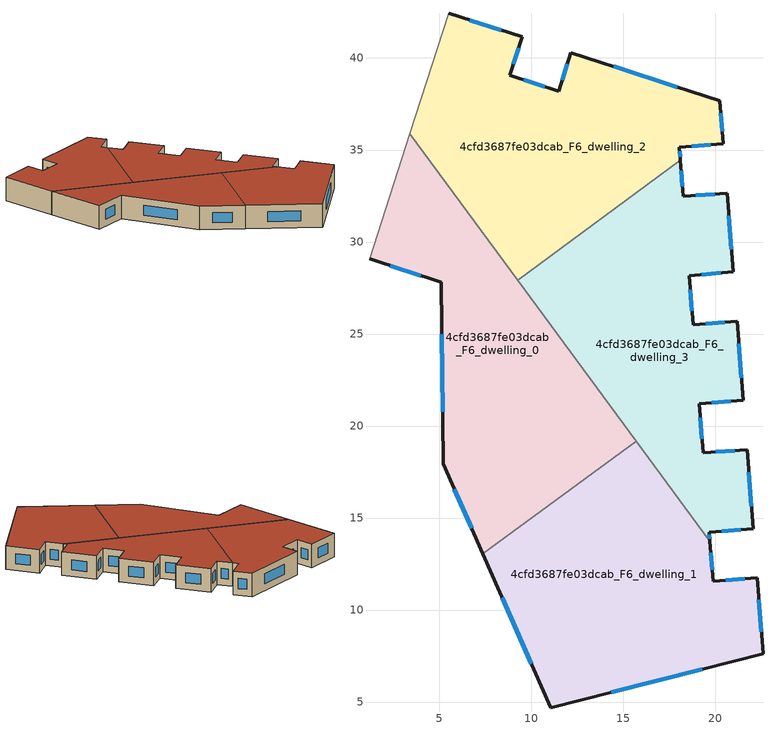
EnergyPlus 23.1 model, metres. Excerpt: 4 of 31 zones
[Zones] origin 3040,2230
4cfd3687fe03dcab_F6_dwelling_0
 floor to 4cfd3687fe03dcab_F5_dwelling_0 (EU_floor_Construction): 3.41,35.88 15.7,19.18 7.38,13.06 5.21,17.96 5.12,27.81 1.21,29.08 z18
 wall outside (EU_wall_Construction): 1.21,29.08 5.12,27.81 5.21,17.96 7.38,13.06 z18:21
 wall adiabatic (EU_wall_Construction): 3.41,35.88 1.21,29.08 z18:21
 wall to 4cfd3687fe03dcab_F6_dwelling_1 (EU_wall_Construction): 7.38,13.06 15.7,19.18 z18:21
 wall to 4cfd3687fe03dcab_F6_dwelling_3 (EU_wall_Construction): 15.7,19.18 9.26,27.92 z18:21
 wall to 4cfd3687fe03dcab_F6_dwelling_2 (EU_wall_Construction): 9.26,27.92 3.41,35.88 z18:21
 window (EU_Window_Construction): 5.83,16.56 6.76,14.46 / 5.15,25 5.19,20.78 / 2.33,28.72 4,28.17 z18.86:20.14
 roof outside (EU_roof_Construction): 15.7,19.18 3.41,35.88 1.21,29.08 5.12,27.81 5.21,17.96 7.38,13.06 z21
4cfd3687fe03dcab_F6_dwelling_1
 floor to 4cfd3687fe03dcab_F5_dwelling_1 (EU_floor_Construction): 19.71,13.73 19.88,11.56 22.28,11.74 22.59,7.63 11.07,4.69 7.38,13.06 15.7,19.18 z18
 wall outside (EU_wall_Construction): 7.38,13.06 11.07,4.69 22.59,7.63 22.28,11.74 19.88,11.56 19.71,13.73 z18:21
 wall to 4cfd3687fe03dcab_F6_dwelling_3 (EU_wall_Construction): 19.71,13.73 15.7,19.18 z18:21
 window (EU_Window_Construction): 19.83,12.18 19.76,13.11 / 21.59,11.69 20.57,11.61 / 22.5,8.81 22.37,10.57 / 14.36,5.53 19.3,6.79 / 8.43,10.67 10.01,7.08 z18.86:20.14
 roof outside (EU_roof_Construction): 22.59,7.63 22.28,11.74 19.88,11.56 19.71,13.73 15.7,19.18 7.38,13.06 11.07,4.69 z21
4cfd3687fe03dcab_F6_dwelling_2
 floor to 4cfd3687fe03dcab_F5_dwelling_2 (EU_floor_Construction): 20.25,37.67 20.43,35.34 18.05,35.15 18.1,34.43 9.26,27.92 3.41,35.88 5.52,42.43 9.51,41.14 8.84,39.05 11.49,38.2 12.16,40.29 z18
 wall outside (EU_wall_Construction): 18.1,34.43 18.05,35.15 20.43,35.34 20.25,37.67 12.16,40.29 11.49,38.2 8.84,39.05 9.51,41.14 5.52,42.43 z18:21
 wall to 4cfd3687fe03dcab_F6_dwelling_3 (EU_wall_Construction): 9.26,27.92 18.1,34.43 z18:21
 wall adiabatic (EU_wall_Construction): 5.52,42.43 3.41,35.88 z18:21
 window (EU_Window_Construction): 18.73,35.21 19.75,35.29 / 18.09,34.64 18.06,34.94 / 8.37,41.51 6.66,42.06 / 9.03,39.65 9.32,40.55 / 10.73,38.45 9.6,38.81 / 11.97,39.69 11.68,38.8 / 17.94,38.42 14.47,39.54 / 20.38,36.01 20.3,37.01 z18.86:20.14
 roof outside (EU_roof_Construction): 18.1,34.43 18.05,35.15 20.43,35.34 20.25,37.67 12.16,40.29 11.49,38.2 8.84,39.05 9.51,41.14 5.52,42.43 3.41,35.88 9.26,27.92 z21
4cfd3687fe03dcab_F6_dwelling_3
 floor to 4cfd3687fe03dcab_F5_dwelling_3 (EU_floor_Construction): 20.64,32.66 20.98,28.37 18.59,28.18 18.8,25.51 21.19,25.69 21.52,21.4 19.13,21.21 19.34,18.54 21.73,18.72 22.07,14.42 19.67,14.23 19.71,13.73 9.26,27.92 18.1,34.43 18.25,32.48 z18
 wall outside (EU_wall_Construction): 19.71,13.73 19.67,14.23 22.07,14.42 21.73,18.72 19.34,18.54 19.13,21.21 21.52,21.4 21.19,25.69 18.8,25.51 18.59,28.18 20.98,28.37 20.64,32.66 18.25,32.48 18.1,34.43 z18:21
 window (EU_Window_Construction): 19.27,28.23 20.29,28.32 / 18.74,26.27 18.65,27.42 / 20.5,25.64 19.48,25.56 / 21.43,22.62 21.28,24.47 / 19.81,21.26 20.84,21.34 / 19.28,19.3 19.19,20.44 / 21.05,18.67 20.02,18.59 / 21.97,15.65 21.83,17.49 / 20.36,14.28 21.38,14.36 / 19.7,13.87 19.69,14.09 / 18.21,33.03 18.14,33.87 / 19.96,32.61 18.93,32.53 / 20.88,29.6 20.74,31.43 z18.86:20.14
 roof outside (EU_roof_Construction): 22.07,14.42 21.73,18.72 19.34,18.54 19.13,21.21 21.52,21.4 21.19,25.69 18.8,25.51 18.59,28.18 20.98,28.37 20.64,32.66 18.25,32.48 18.1,34.43 9.26,27.92 19.71,13.73 19.67,14.23 z21
[Building]
EU S2 Campaign: North Axis=0; Terrain=City; Solar Distribution=FullExterior
[Site:Location]
Helsinki-Vantaa.AP: Latitude=60.317; Longitude=24.963; Time Zone=2; Elevation=54.6
[SizingPeriod:WeatherFileDays]
AnnualSizingPeriod: Begin Month=1; Begin Day of Month=1; End Month=12; End Day of Month=31; Day of Week for Start Day=Monday; Use Weather File Daylight Saving Period=No; Use Weather File Rain and Snow Indicators=No
[MATERIAL]
EU_InternalMass_Material: Roughness=MediumRough; Thickness=0.1; Conductivity=1; Density=1800; Specific Heat=900; Thermal Absorptance=0.9; Solar Absorptance=0.7; Visible Absorptance=0.7
[MATERIAL:NOMASS] Roughness=MediumRough; Thermal Absorptance=0.9; Solar Absorptance=0.7; Visible Absorptance=0.7
Name | Thermal Resistance
EU_wall_NoMass | 5.91765
EU_roof_NoMass | 11.1778
EU_floor_NoMass | 6.2875
[WINDOWMATERIAL:SIMPLEGLAZINGSYSTEM]
EU_Window_SimpleGlazing: UFactor=0.994035; Solar Heat Gain Coefficient=0.7; Visible Transmittance=0.7
[CONSTRUCTION]
EU_wall_Construction: EU_wall_NoMass
EU_roof_Construction: EU_roof_NoMass
EU_floor_Construction: EU_floor_NoMass
EU_Window_Construction: EU_Window_SimpleGlazing
EU_InternalMass_Construction: EU_InternalMass_Material
[ZONE] Type=1; Multiplier=1; Ceiling Height=autocalculate; Floor Area=autocalculate; Part of Total Floor Area=Yes
Name | Volume
4cfd3687fe03dcab_F6_dwelling_0 | 385.991
4cfd3687fe03dcab_F6_dwelling_1 | 388.646
4cfd3687fe03dcab_F6_dwelling_2 | 386.086
4cfd3687fe03dcab_F6_dwelling_3 | 383.298
[INTERNALMASS] Construction=EU_InternalMass_Construction
Name | Zone or ZoneList | Surface Area
4cfd3687fe03dcab_F6_dwelling_0_EU_InternalMass | 4cfd3687fe03dcab_F6_dwelling_0 | 128.663
4cfd3687fe03dcab_F6_dwelling_1_EU_InternalMass | 4cfd3687fe03dcab_F6_dwelling_1 | 129.548
4cfd3687fe03dcab_F6_dwelling_2_EU_InternalMass | 4cfd3687fe03dcab_F6_dwelling_2 | 128.695
4cfd3687fe03dcab_F6_dwelling_3_EU_InternalMass | 4cfd3687fe03dcab_F6_dwelling_3 | 127.766
[OTHEREQUIPMENT] Fuel Type=Electricity; Design Level Calculation Method=Watts/Area; Power per Zone Floor Area=1; Fraction Latent=0; Fraction Radiant=0; Fraction Lost=0; Carbon Dioxide Generation Rate=0; EndUse Subcategory=EU_Step8_InternalGains
Name | Zone or ZoneList or Space or SpaceList | Schedule
EU_Step8_InternalGain_4cfd3687fe03dcab_F6_dwelling_0_f000 | 4cfd3687fe03dcab_F6_dwelling_0 | EU_Step8_GainSchedule_4cfd3687fe03dcab_F6_dwelling_0_f000
EU_Step8_InternalGain_4cfd3687fe03dcab_F6_dwelling_1_f000 | 4cfd3687fe03dcab_F6_dwelling_1 | EU_Step8_GainSchedule_4cfd3687fe03dcab_F6_dwelling_1_f000
EU_Step8_InternalGain_4cfd3687fe03dcab_F6_dwelling_2_f000 | 4cfd3687fe03dcab_F6_dwelling_2 | EU_Step8_GainSchedule_4cfd3687fe03dcab_F6_dwelling_2_f000
EU_Step8_InternalGain_4cfd3687fe03dcab_F6_dwelling_3_f000 | 4cfd3687fe03dcab_F6_dwelling_3 | EU_Step8_GainSchedule_4cfd3687fe03dcab_F6_dwelling_3_f000
[ZONEVENTILATION:DESIGNFLOWRATE] Schedule=EU_AlwaysOn; Design Flow Rate Calculation Method=AirChanges/Hour; Air Changes per Hour=0.596421; Ventilation Type=Natural; Fan Pressure Rise=0; Fan Total Efficiency=1; Constant Term Coefficient=1; Temperature Term Coefficient=0; Velocity Term Coefficient=0; Velocity Squared Term Coefficient=0; Minimum Indoor Temperature=-100; Maximum Indoor Temperature=100; Delta Temperature=-100; Minimum Outdoor Temperature=-100; Maximum Outdoor Temperature=100; Maximum Wind Speed=40
Name | Zone or ZoneList or Space or SpaceList
EU_ConstantAir_4cfd3687fe03dcab_F6_dwelling_0 | 4cfd3687fe03dcab_F6_dwelling_0
EU_ConstantAir_4cfd3687fe03dcab_F6_dwelling_1 | 4cfd3687fe03dcab_F6_dwelling_1
EU_ConstantAir_4cfd3687fe03dcab_F6_dwelling_2 | 4cfd3687fe03dcab_F6_dwelling_2
EU_ConstantAir_4cfd3687fe03dcab_F6_dwelling_3 | 4cfd3687fe03dcab_F6_dwelling_3
[HVACTEMPLATE:THERMOSTAT] Constant Heating Setpoint=20; Constant Cooling Setpoint=50
EU_HeatOnly_4cfd3687fe03dcab_F4_dwelling_2; EU_HeatOnly_4cfd3687fe03dcab_F4_dwelling_3; EU_HeatOnly_4cfd3687fe03dcab_F5_dwelling_0; EU_HeatOnly_4cfd3687fe03dcab_F5_dwelling_1; EU_HeatOnly_4cfd3687fe03dcab_F5_dwelling_2; EU_HeatOnly_4cfd3687fe03dcab_F5_dwelling_3; EU_HeatOnly_4cfd3687fe03dcab_F6_dwelling_0; EU_HeatOnly_4cfd3687fe03dcab_F6_dwelling_1; EU_HeatOnly_4cfd3687fe03dcab_F6_dwelling_2; EU_HeatOnly_4cfd3687fe03dcab_F6_dwelling_3
[HVACTEMPLATE:ZONE:IDEALLOADSAIRSYSTEM] System Availability Schedule=EU_AlwaysOn; Maximum Heating Supply Air Temperature=50; Minimum Cooling Supply Air Temperature=13; Maximum Heating Supply Air Humidity Ratio=0.0156; Minimum Cooling Supply Air Humidity Ratio=0.0077; Heating Limit=NoLimit; Cooling Limit=NoLimit; Heating Availability Schedule=EU_AlwaysOn; Cooling Availability Schedule=EU_CoolingOff; Dehumidification Control Type=ConstantSensibleHeatRatio; Cooling Sensible Heat Ratio=0.7; Dehumidification Setpoint=60; Humidification Control Type=None; Humidification Setpoint=30; Outdoor Air Method=None; Outdoor Air Flow Rate per Person=0.00944; Outdoor Air Flow Rate per Zone Floor Area=0; Outdoor Air Flow Rate per Zone=0; Demand Controlled Ventilation Type=None; Outdoor Air Economizer Type=NoEconomizer; Heat Recovery Type=None; Sensible Heat Recovery Effectiveness=0.7; Latent Heat Recovery Effectiveness=0.65
Name | Template Thermostat
4cfd3687fe03dcab_F6_dwelling_0 | EU_HeatOnly_4cfd3687fe03dcab_F6_dwelling_0
4cfd3687fe03dcab_F6_dwelling_1 | EU_HeatOnly_4cfd3687fe03dcab_F6_dwelling_1
4cfd3687fe03dcab_F6_dwelling_2 | EU_HeatOnly_4cfd3687fe03dcab_F6_dwelling_2
4cfd3687fe03dcab_F6_dwelling_3 | EU_HeatOnly_4cfd3687fe03dcab_F6_dwelling_3
[SIZING:ZONE] Zone Cooling Design Supply Air Temperature Input Method=SupplyAirTemperature; Zone Cooling Design Supply Air Temperature=13; Zone Heating Design Supply Air Temperature Input Method=SupplyAirTemperature; Zone Heating Design Supply Air Temperature=50; Zone Cooling Design Supply Air Humidity Ratio=0.008; Zone Heating Design Supply Air Humidity Ratio=0.008; Cooling Design Air Flow Method=DesignDay; Cooling Design Air Flow Rate=0; Cooling Minimum Air Flow per Zone Floor Area=0.000762; Cooling Minimum Air Flow=0; Cooling Minimum Air Flow Fraction=0.2; Heating Design Air Flow Method=DesignDay; Heating Design Air Flow Rate=0; Heating Maximum Air Flow per Zone Floor Area=0.002032; Heating Maximum Air Flow=0.141576; Heating Maximum Air Flow Fraction=0.3; Account for Dedicated Outdoor Air System=No; Dedicated Outdoor Air System Control Strategy=NeutralSupplyAir; Dedicated Outdoor Air Low Setpoint Temperature for Design=autosize; Dedicated Outdoor Air High Setpoint Temperature for Design=autosize; Zone Load Sizing Method=Sensible Load Only No Latent Load; Zone Latent Cooling Design Supply Air Humidity Ratio Input Method=HumidityRatioDifference; Zone Cooling Design Supply Air Humidity Ratio Difference=0.005; Zone Latent Heating Design Supply Air Humidity Ratio Input Method=HumidityRatioDifference; Zone Humidification Design Supply Air Humidity Ratio Difference=0.005
4cfd3687fe03dcab_F6_dwelling_0; 4cfd3687fe03dcab_F6_dwelling_1; 4cfd3687fe03dcab_F6_dwelling_2; 4cfd3687fe03dcab_F6_dwelling_3
[SCHEDULE:CONSTANT]
Name | Hourly Value
EU_AlwaysOn | 1
EU_CoolingOff | 0
[SCHEDULE:FILE] Column Number=1; Rows to Skip at Top=0; Number of Hours of Data=8760; Column Separator=Comma; Interpolate to Timestep=No; Minutes per Item=60; Adjust Schedule for Daylight Savings=Yes
Name | File
EU_Step8_GainSchedule_4cfd3687fe03dcab_F6_dwelling_0_f000 | ../../schedules/4cfd3687fe03dcab/4cfd3687fe03dcab_F6_dwelling_0_f000_gain.csv
EU_Step8_GainSchedule_4cfd3687fe03dcab_F6_dwelling_1_f000 | ../../schedules/4cfd3687fe03dcab/4cfd3687fe03dcab_F6_dwelling_1_f000_gain.csv
EU_Step8_GainSchedule_4cfd3687fe03dcab_F6_dwelling_2_f000 | ../../schedules/4cfd3687fe03dcab/4cfd3687fe03dcab_F6_dwelling_2_f000_gain.csv
EU_Step8_GainSchedule_4cfd3687fe03dcab_F6_dwelling_3_f000 | ../../schedules/4cfd3687fe03dcab/4cfd3687fe03dcab_F6_dwelling_3_f000_gain.csv
